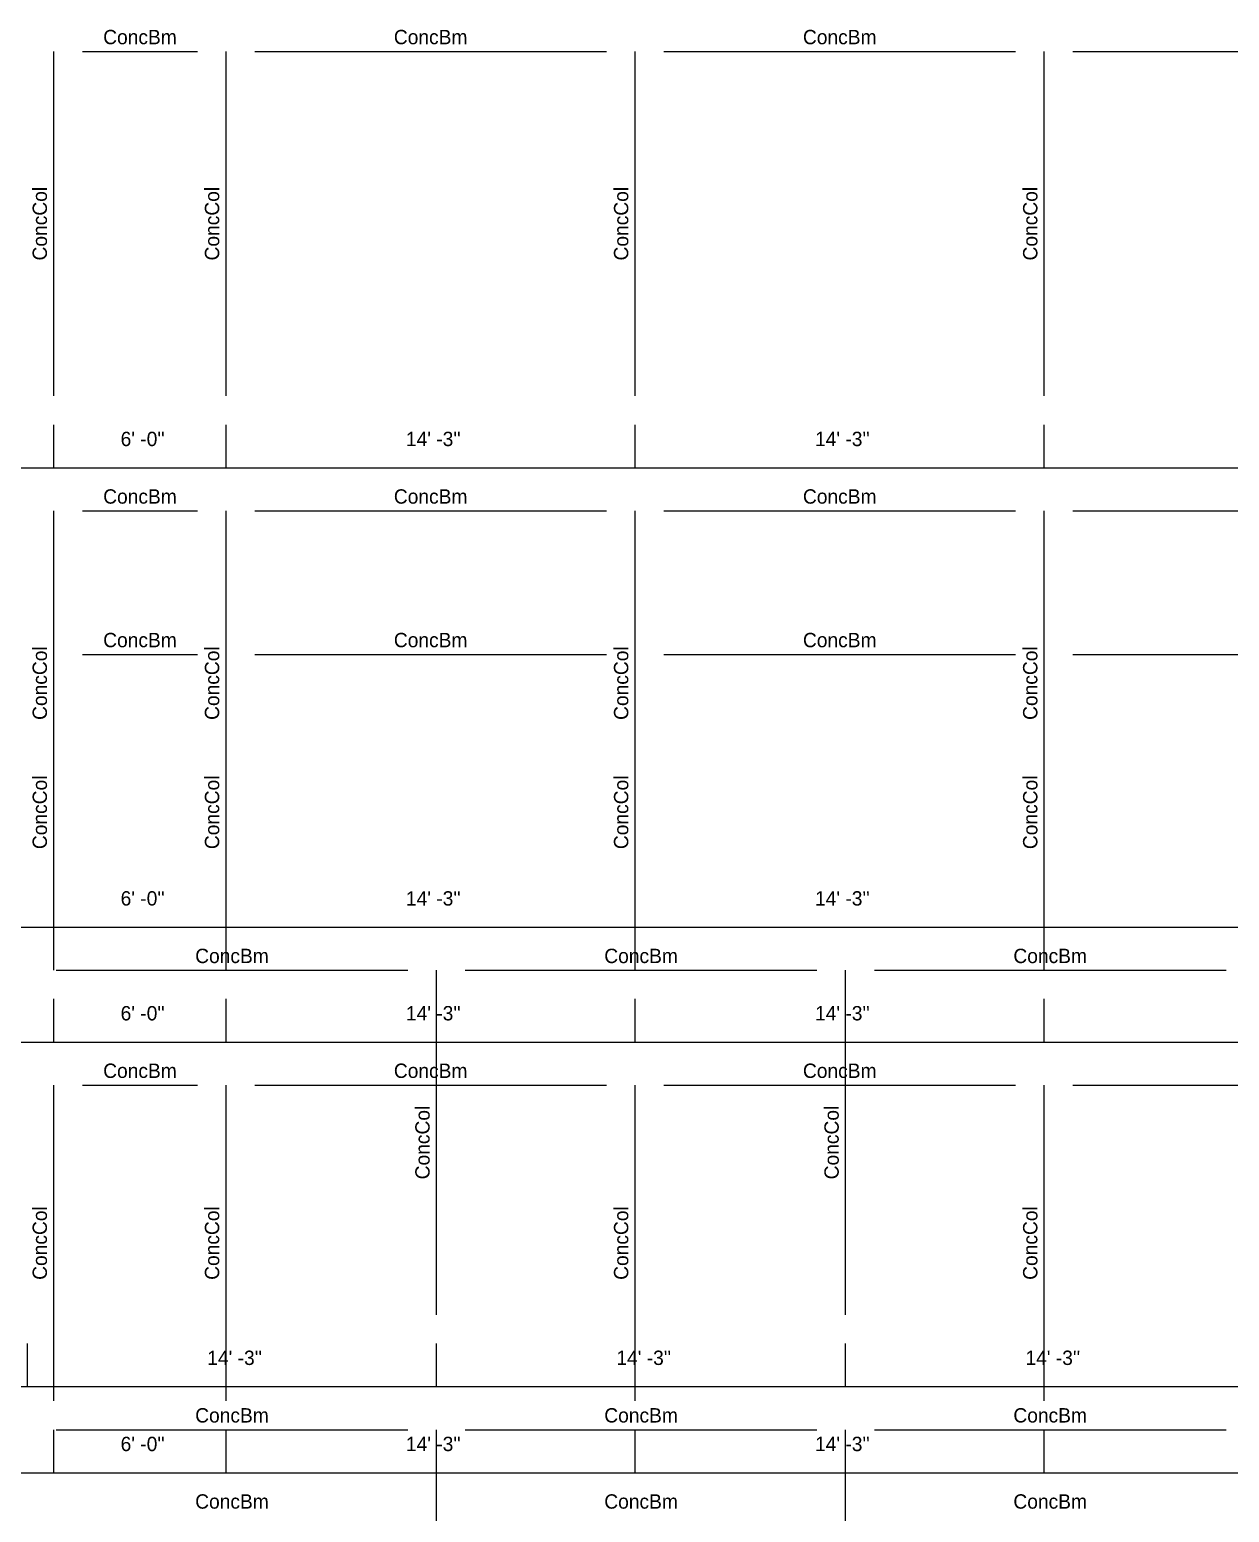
# Model space of a CAD drawing. Extents: x -38 to 2998, y -195 to 11529.
# Drawn here: x 1088 to 1589, y 3421 to 4041 of the extents above; entities that cross this region are included whole.
import ezdxf
from ezdxf.enums import TextEntityAlignment as Align

# ---------------------------------------------------------------- set-up
doc = ezdxf.new("R2010")
doc.units = 0
doc.header["$MEASUREMENT"] = 0
doc.layers.get('0').update_dxf_attribs({"linetype": 'CONTINUOUS'})
for name, color, linetype in [('CENTERLINES', 7, 'CONTINUOUS'), ('DIMENSIONS', 4, 'CONTINUOUS'), ('TEXT', 5, 'CONTINUOUS')]:
    doc.layers.add(name, color=color, linetype=linetype)
doc.dimstyles.get("Standard").update_dxf_attribs({"dimtxt": 0.18, "dimasz": 0.18, "dimexe": 0.18, "dimexo": 0.0625, "dimgap": 0.09, "dimtad": 0, "dimtih": 1, "dimtoh": 1, "dimdec": 4, "dimzin": 0, "dimtxsty": 'STANDARD', "dimcen": 0.09, "dimazin": 3, "dimtfac": 1, "dimtdec": 4, "dimtofl": 0, "dimtmove": 0, "dimatfit": 3, "dimtolj": 1, "dimtzin": 0})

# ---------------------------------------------------------------- blocks, each defined once
blk = doc.blocks.new('*D3588')
at = {"color": 1, "linetype": 'BYBLOCK'}
for points in [[(920.73, 3478.77), (919.67, 3477.71), (912.25, 3470.29), (911.19, 3469.23)], [(1091.73, 3478.77), (1090.67, 3477.71), (1083.25, 3470.29), (1082.19, 3469.23)]]:
    blk.add_solid(points, dxfattribs=at)
at = {"layer": 'DIMENSIONS', "color": 9, "linetype": 'BYBLOCK'}
for p, q in [((915.96, 3474), (915.96, 3492)), ((1086.96, 3474), (1086.96, 3492))]:
    blk.add_line(p, q, dxfattribs=at)
at = {"layer": 'DIMENSIONS', "color": 0, "linetype": 'BYBLOCK'}
blk.add_line((915.96, 3474), (1086.96, 3474), dxfattribs=at)
at = {"layer": 'DIMENSIONS', "color": 0, "linetype": 'BYBLOCK', "insert": (1001.46, 3486), "char_height": 6, "attachment_point": 5}
blk.add_mtext("\\A1; 14' -3''", dxfattribs=at)
blk = doc.blocks.new('*D3589')
at = {"color": 1, "linetype": 'BYBLOCK'}
for points in [[(1091.73, 3478.77), (1090.67, 3477.71), (1083.25, 3470.29), (1082.19, 3469.23)], [(1262.73, 3478.77), (1261.67, 3477.71), (1254.25, 3470.29), (1253.19, 3469.23)]]:
    blk.add_solid(points, dxfattribs=at)
at = {"layer": 'DIMENSIONS', "color": 9, "linetype": 'BYBLOCK'}
for p, q in [((1086.96, 3474), (1086.96, 3492)), ((1257.96, 3474), (1257.96, 3492))]:
    blk.add_line(p, q, dxfattribs=at)
at = {"layer": 'DIMENSIONS', "color": 0, "linetype": 'BYBLOCK'}
blk.add_line((1086.96, 3474), (1257.96, 3474), dxfattribs=at)
at = {"layer": 'DIMENSIONS', "color": 0, "linetype": 'BYBLOCK', "insert": (1172.46, 3486), "char_height": 6, "attachment_point": 5}
blk.add_mtext("\\A1; 14' -3''", dxfattribs=at)
blk = doc.blocks.new('*D3590')
at = {"color": 1, "linetype": 'BYBLOCK'}
for points in [[(1262.73, 3478.77), (1261.67, 3477.71), (1254.25, 3470.29), (1253.19, 3469.23)], [(1433.73, 3478.77), (1432.67, 3477.71), (1425.25, 3470.29), (1424.19, 3469.23)]]:
    blk.add_solid(points, dxfattribs=at)
at = {"layer": 'DIMENSIONS', "color": 9, "linetype": 'BYBLOCK'}
for p, q in [((1257.96, 3474), (1257.96, 3492)), ((1428.96, 3474), (1428.96, 3492))]:
    blk.add_line(p, q, dxfattribs=at)
at = {"layer": 'DIMENSIONS', "color": 0, "linetype": 'BYBLOCK'}
blk.add_line((1257.96, 3474), (1428.96, 3474), dxfattribs=at)
at = {"layer": 'DIMENSIONS', "color": 0, "linetype": 'BYBLOCK', "insert": (1343.46, 3486), "char_height": 6, "attachment_point": 5}
blk.add_mtext("\\A1; 14' -3''", dxfattribs=at)
blk = doc.blocks.new('*D3591')
at = {"color": 1, "linetype": 'BYBLOCK'}
for points in [[(1433.73, 3478.77), (1432.67, 3477.71), (1425.25, 3470.29), (1424.19, 3469.23)], [(1604.73, 3478.77), (1603.67, 3477.71), (1596.25, 3470.29), (1595.19, 3469.23)]]:
    blk.add_solid(points, dxfattribs=at)
at = {"layer": 'DIMENSIONS', "color": 9, "linetype": 'BYBLOCK'}
for p, q in [((1428.96, 3474), (1428.96, 3492)), ((1599.96, 3474), (1599.96, 3492))]:
    blk.add_line(p, q, dxfattribs=at)
at = {"layer": 'DIMENSIONS', "color": 0, "linetype": 'BYBLOCK'}
blk.add_line((1428.96, 3474), (1599.96, 3474), dxfattribs=at)
at = {"layer": 'DIMENSIONS', "color": 0, "linetype": 'BYBLOCK', "insert": (1514.46, 3486), "char_height": 6, "attachment_point": 5}
blk.add_mtext("\\A1; 14' -3''", dxfattribs=at)
blk = doc.blocks.new('*D3609')
at = {"color": 1, "linetype": 'BYBLOCK'}
for points in [[(991.77, 3670.77), (990.71, 3669.71), (983.29, 3662.29), (982.23, 3661.23)], [(1102.77, 3670.77), (1101.71, 3669.71), (1094.29, 3662.29), (1093.23, 3661.23)]]:
    blk.add_solid(points, dxfattribs=at)
at = {"layer": 'DIMENSIONS', "color": 9, "linetype": 'BYBLOCK'}
for p, q in [((987, 3666), (987, 3684)), ((1098, 3666), (1098, 3684))]:
    blk.add_line(p, q, dxfattribs=at)
at = {"layer": 'DIMENSIONS', "color": 0, "linetype": 'BYBLOCK'}
blk.add_line((987, 3666), (1098, 3666), dxfattribs=at)
at = {"layer": 'DIMENSIONS', "color": 0, "linetype": 'BYBLOCK', "insert": (1042.5, 3678), "char_height": 6, "attachment_point": 5}
blk.add_mtext("\\A1; 9' -3''", dxfattribs=at)
blk = doc.blocks.new('*D3610')
at = {"color": 1, "linetype": 'BYBLOCK'}
for points in [[(1102.77, 3670.77), (1101.71, 3669.71), (1094.29, 3662.29), (1093.23, 3661.23)], [(1174.77, 3670.77), (1173.71, 3669.71), (1166.29, 3662.29), (1165.23, 3661.23)]]:
    blk.add_solid(points, dxfattribs=at)
at = {"layer": 'DIMENSIONS', "color": 9, "linetype": 'BYBLOCK'}
for p, q in [((1098, 3666), (1098, 3684)), ((1170, 3666), (1170, 3684))]:
    blk.add_line(p, q, dxfattribs=at)
at = {"layer": 'DIMENSIONS', "color": 0, "linetype": 'BYBLOCK'}
blk.add_line((1098, 3666), (1170, 3666), dxfattribs=at)
at = {"layer": 'DIMENSIONS', "color": 0, "linetype": 'BYBLOCK', "insert": (1134, 3678), "char_height": 6, "attachment_point": 5}
blk.add_mtext("\\A1; 6' -0''", dxfattribs=at)
blk = doc.blocks.new('*D3611')
at = {"color": 1, "linetype": 'BYBLOCK'}
for points in [[(1174.77, 3670.77), (1173.71, 3669.71), (1166.29, 3662.29), (1165.23, 3661.23)], [(1345.77, 3670.77), (1344.71, 3669.71), (1337.29, 3662.29), (1336.23, 3661.23)]]:
    blk.add_solid(points, dxfattribs=at)
at = {"layer": 'DIMENSIONS', "color": 9, "linetype": 'BYBLOCK'}
for p, q in [((1170, 3666), (1170, 3684)), ((1341, 3666), (1341, 3684))]:
    blk.add_line(p, q, dxfattribs=at)
at = {"layer": 'DIMENSIONS', "color": 0, "linetype": 'BYBLOCK'}
blk.add_line((1170, 3666), (1341, 3666), dxfattribs=at)
at = {"layer": 'DIMENSIONS', "color": 0, "linetype": 'BYBLOCK', "insert": (1255.5, 3678), "char_height": 6, "attachment_point": 5}
blk.add_mtext("\\A1; 14' -3''", dxfattribs=at)
blk = doc.blocks.new('*D3612')
at = {"color": 1, "linetype": 'BYBLOCK'}
for points in [[(1345.77, 3670.77), (1344.71, 3669.71), (1337.29, 3662.29), (1336.23, 3661.23)], [(1516.77, 3670.77), (1515.71, 3669.71), (1508.29, 3662.29), (1507.23, 3661.23)]]:
    blk.add_solid(points, dxfattribs=at)
at = {"layer": 'DIMENSIONS', "color": 9, "linetype": 'BYBLOCK'}
for p, q in [((1341, 3666), (1341, 3684)), ((1512, 3666), (1512, 3684))]:
    blk.add_line(p, q, dxfattribs=at)
at = {"layer": 'DIMENSIONS', "color": 0, "linetype": 'BYBLOCK'}
blk.add_line((1341, 3666), (1512, 3666), dxfattribs=at)
at = {"layer": 'DIMENSIONS', "color": 0, "linetype": 'BYBLOCK', "insert": (1426.5, 3678), "char_height": 6, "attachment_point": 5}
blk.add_mtext("\\A1; 14' -3''", dxfattribs=at)
blk = doc.blocks.new('*D3613')
at = {"color": 1, "linetype": 'BYBLOCK'}
for points in [[(1516.77, 3670.77), (1515.71, 3669.71), (1508.29, 3662.29), (1507.23, 3661.23)], [(1738.77, 3670.77), (1737.71, 3669.71), (1730.29, 3662.29), (1729.23, 3661.23)]]:
    blk.add_solid(points, dxfattribs=at)
at = {"layer": 'DIMENSIONS', "color": 9, "linetype": 'BYBLOCK'}
for p, q in [((1512, 3666), (1512, 3684)), ((1734, 3666), (1734, 3684))]:
    blk.add_line(p, q, dxfattribs=at)
at = {"layer": 'DIMENSIONS', "color": 0, "linetype": 'BYBLOCK'}
blk.add_line((1512, 3666), (1734, 3666), dxfattribs=at)
at = {"layer": 'DIMENSIONS', "color": 0, "linetype": 'BYBLOCK', "insert": (1623, 3678), "char_height": 6, "attachment_point": 5}
blk.add_mtext("\\A1; 18' -6''", dxfattribs=at)
blk = doc.blocks.new('*D3625')
at = {"color": 1, "linetype": 'BYBLOCK'}
for points in [[(991.77, 3862.77), (990.71, 3861.71), (983.29, 3854.29), (982.23, 3853.23)], [(1102.77, 3862.77), (1101.71, 3861.71), (1094.29, 3854.29), (1093.23, 3853.23)]]:
    blk.add_solid(points, dxfattribs=at)
at = {"layer": 'DIMENSIONS', "color": 9, "linetype": 'BYBLOCK'}
for p, q in [((987, 3858), (987, 3876)), ((1098, 3858), (1098, 3876))]:
    blk.add_line(p, q, dxfattribs=at)
at = {"layer": 'DIMENSIONS', "color": 0, "linetype": 'BYBLOCK'}
blk.add_line((987, 3858), (1098, 3858), dxfattribs=at)
at = {"layer": 'DIMENSIONS', "color": 0, "linetype": 'BYBLOCK', "insert": (1042.5, 3870), "char_height": 6, "attachment_point": 5}
blk.add_mtext("\\A1; 9' -3''", dxfattribs=at)
blk = doc.blocks.new('*D3626')
at = {"color": 1, "linetype": 'BYBLOCK'}
for points in [[(1102.77, 3862.77), (1101.71, 3861.71), (1094.29, 3854.29), (1093.23, 3853.23)], [(1174.77, 3862.77), (1173.71, 3861.71), (1166.29, 3854.29), (1165.23, 3853.23)]]:
    blk.add_solid(points, dxfattribs=at)
at = {"layer": 'DIMENSIONS', "color": 9, "linetype": 'BYBLOCK'}
for p, q in [((1098, 3858), (1098, 3876)), ((1170, 3858), (1170, 3876))]:
    blk.add_line(p, q, dxfattribs=at)
at = {"layer": 'DIMENSIONS', "color": 0, "linetype": 'BYBLOCK'}
blk.add_line((1098, 3858), (1170, 3858), dxfattribs=at)
at = {"layer": 'DIMENSIONS', "color": 0, "linetype": 'BYBLOCK', "insert": (1134, 3870), "char_height": 6, "attachment_point": 5}
blk.add_mtext("\\A1; 6' -0''", dxfattribs=at)
blk = doc.blocks.new('*D3627')
at = {"color": 1, "linetype": 'BYBLOCK'}
for points in [[(1174.77, 3862.77), (1173.71, 3861.71), (1166.29, 3854.29), (1165.23, 3853.23)], [(1345.77, 3862.77), (1344.71, 3861.71), (1337.29, 3854.29), (1336.23, 3853.23)]]:
    blk.add_solid(points, dxfattribs=at)
at = {"layer": 'DIMENSIONS', "color": 9, "linetype": 'BYBLOCK'}
for p, q in [((1170, 3858), (1170, 3876)), ((1341, 3858), (1341, 3876))]:
    blk.add_line(p, q, dxfattribs=at)
at = {"layer": 'DIMENSIONS', "color": 0, "linetype": 'BYBLOCK'}
blk.add_line((1170, 3858), (1341, 3858), dxfattribs=at)
at = {"layer": 'DIMENSIONS', "color": 0, "linetype": 'BYBLOCK', "insert": (1255.5, 3870), "char_height": 6, "attachment_point": 5}
blk.add_mtext("\\A1; 14' -3''", dxfattribs=at)
blk = doc.blocks.new('*D3628')
at = {"color": 1, "linetype": 'BYBLOCK'}
for points in [[(1345.77, 3862.77), (1344.71, 3861.71), (1337.29, 3854.29), (1336.23, 3853.23)], [(1516.77, 3862.77), (1515.71, 3861.71), (1508.29, 3854.29), (1507.23, 3853.23)]]:
    blk.add_solid(points, dxfattribs=at)
at = {"layer": 'DIMENSIONS', "color": 9, "linetype": 'BYBLOCK'}
for p, q in [((1341, 3858), (1341, 3876)), ((1512, 3858), (1512, 3876))]:
    blk.add_line(p, q, dxfattribs=at)
at = {"layer": 'DIMENSIONS', "color": 0, "linetype": 'BYBLOCK'}
blk.add_line((1341, 3858), (1512, 3858), dxfattribs=at)
at = {"layer": 'DIMENSIONS', "color": 0, "linetype": 'BYBLOCK', "insert": (1426.5, 3870), "char_height": 6, "attachment_point": 5}
blk.add_mtext("\\A1; 14' -3''", dxfattribs=at)
blk = doc.blocks.new('*D3629')
at = {"color": 1, "linetype": 'BYBLOCK'}
for points in [[(1516.77, 3862.77), (1515.71, 3861.71), (1508.29, 3854.29), (1507.23, 3853.23)], [(1738.77, 3862.77), (1737.71, 3861.71), (1730.29, 3854.29), (1729.23, 3853.23)]]:
    blk.add_solid(points, dxfattribs=at)
at = {"layer": 'DIMENSIONS', "color": 9, "linetype": 'BYBLOCK'}
for p, q in [((1512, 3858), (1512, 3876)), ((1734, 3858), (1734, 3876))]:
    blk.add_line(p, q, dxfattribs=at)
at = {"layer": 'DIMENSIONS', "color": 0, "linetype": 'BYBLOCK'}
blk.add_line((1512, 3858), (1734, 3858), dxfattribs=at)
at = {"layer": 'DIMENSIONS', "color": 0, "linetype": 'BYBLOCK', "insert": (1623, 3870), "char_height": 6, "attachment_point": 5}
blk.add_mtext("\\A1; 18' -6''", dxfattribs=at)
blk = doc.blocks.new('*D4079')
at = {"color": 1, "linetype": 'BYBLOCK'}
for points in [[(991.77, 3442.77), (990.71, 3441.71), (983.29, 3434.29), (982.23, 3433.23)], [(1102.77, 3442.77), (1101.71, 3441.71), (1094.29, 3434.29), (1093.23, 3433.23)]]:
    blk.add_solid(points, dxfattribs=at)
at = {"layer": 'DIMENSIONS', "color": 9, "linetype": 'BYBLOCK'}
for p, q in [((987, 3438), (987, 3456)), ((1098, 3438), (1098, 3456))]:
    blk.add_line(p, q, dxfattribs=at)
at = {"layer": 'DIMENSIONS', "color": 0, "linetype": 'BYBLOCK'}
blk.add_line((987, 3438), (1098, 3438), dxfattribs=at)
at = {"layer": 'DIMENSIONS', "color": 0, "linetype": 'BYBLOCK', "insert": (1042.5, 3450), "char_height": 6, "attachment_point": 5}
blk.add_mtext("\\A1; 9' -3''", dxfattribs=at)
blk = doc.blocks.new('*D4080')
at = {"color": 1, "linetype": 'BYBLOCK'}
for points in [[(1102.77, 3442.77), (1101.71, 3441.71), (1094.29, 3434.29), (1093.23, 3433.23)], [(1174.77, 3442.77), (1173.71, 3441.71), (1166.29, 3434.29), (1165.23, 3433.23)]]:
    blk.add_solid(points, dxfattribs=at)
at = {"layer": 'DIMENSIONS', "color": 9, "linetype": 'BYBLOCK'}
for p, q in [((1098, 3438), (1098, 3456)), ((1170, 3438), (1170, 3456))]:
    blk.add_line(p, q, dxfattribs=at)
at = {"layer": 'DIMENSIONS', "color": 0, "linetype": 'BYBLOCK'}
blk.add_line((1098, 3438), (1170, 3438), dxfattribs=at)
at = {"layer": 'DIMENSIONS', "color": 0, "linetype": 'BYBLOCK', "insert": (1134, 3450), "char_height": 6, "attachment_point": 5}
blk.add_mtext("\\A1; 6' -0''", dxfattribs=at)
blk = doc.blocks.new('*D4081')
at = {"color": 1, "linetype": 'BYBLOCK'}
for points in [[(1174.77, 3442.77), (1173.71, 3441.71), (1166.29, 3434.29), (1165.23, 3433.23)], [(1345.77, 3442.77), (1344.71, 3441.71), (1337.29, 3434.29), (1336.23, 3433.23)]]:
    blk.add_solid(points, dxfattribs=at)
at = {"layer": 'DIMENSIONS', "color": 9, "linetype": 'BYBLOCK'}
for p, q in [((1170, 3438), (1170, 3456)), ((1341, 3438), (1341, 3456))]:
    blk.add_line(p, q, dxfattribs=at)
at = {"layer": 'DIMENSIONS', "color": 0, "linetype": 'BYBLOCK'}
blk.add_line((1170, 3438), (1341, 3438), dxfattribs=at)
at = {"layer": 'DIMENSIONS', "color": 0, "linetype": 'BYBLOCK', "insert": (1255.5, 3450), "char_height": 6, "attachment_point": 5}
blk.add_mtext("\\A1; 14' -3''", dxfattribs=at)
blk = doc.blocks.new('*D4082')
at = {"color": 1, "linetype": 'BYBLOCK'}
for points in [[(1345.77, 3442.77), (1344.71, 3441.71), (1337.29, 3434.29), (1336.23, 3433.23)], [(1516.77, 3442.77), (1515.71, 3441.71), (1508.29, 3434.29), (1507.23, 3433.23)]]:
    blk.add_solid(points, dxfattribs=at)
at = {"layer": 'DIMENSIONS', "color": 9, "linetype": 'BYBLOCK'}
for p, q in [((1341, 3438), (1341, 3456)), ((1512, 3438), (1512, 3456))]:
    blk.add_line(p, q, dxfattribs=at)
at = {"layer": 'DIMENSIONS', "color": 0, "linetype": 'BYBLOCK'}
blk.add_line((1341, 3438), (1512, 3438), dxfattribs=at)
at = {"layer": 'DIMENSIONS', "color": 0, "linetype": 'BYBLOCK', "insert": (1426.5, 3450), "char_height": 6, "attachment_point": 5}
blk.add_mtext("\\A1; 14' -3''", dxfattribs=at)
blk = doc.blocks.new('*D4083')
at = {"color": 1, "linetype": 'BYBLOCK'}
for points in [[(1516.77, 3442.77), (1515.71, 3441.71), (1508.29, 3434.29), (1507.23, 3433.23)], [(1738.77, 3442.77), (1737.71, 3441.71), (1730.29, 3434.29), (1729.23, 3433.23)]]:
    blk.add_solid(points, dxfattribs=at)
at = {"layer": 'DIMENSIONS', "color": 9, "linetype": 'BYBLOCK'}
for p, q in [((1512, 3438), (1512, 3456)), ((1734, 3438), (1734, 3456))]:
    blk.add_line(p, q, dxfattribs=at)
at = {"layer": 'DIMENSIONS', "color": 0, "linetype": 'BYBLOCK'}
blk.add_line((1512, 3438), (1734, 3438), dxfattribs=at)
at = {"layer": 'DIMENSIONS', "color": 0, "linetype": 'BYBLOCK', "insert": (1623, 3450), "char_height": 6, "attachment_point": 5}
blk.add_mtext("\\A1; 18' -6''", dxfattribs=at)
blk = doc.blocks.new('*D4095')
at = {"color": 1, "linetype": 'BYBLOCK'}
for points in [[(991.77, 3622.77), (990.71, 3621.71), (983.29, 3614.29), (982.23, 3613.23)], [(1102.77, 3622.77), (1101.71, 3621.71), (1094.29, 3614.29), (1093.23, 3613.23)]]:
    blk.add_solid(points, dxfattribs=at)
at = {"layer": 'DIMENSIONS', "color": 9, "linetype": 'BYBLOCK'}
for p, q in [((987, 3618), (987, 3636)), ((1098, 3618), (1098, 3636))]:
    blk.add_line(p, q, dxfattribs=at)
at = {"layer": 'DIMENSIONS', "color": 0, "linetype": 'BYBLOCK'}
blk.add_line((987, 3618), (1098, 3618), dxfattribs=at)
at = {"layer": 'DIMENSIONS', "color": 0, "linetype": 'BYBLOCK', "insert": (1042.5, 3630), "char_height": 6, "attachment_point": 5}
blk.add_mtext("\\A1; 9' -3''", dxfattribs=at)
blk = doc.blocks.new('*D4096')
at = {"color": 1, "linetype": 'BYBLOCK'}
for points in [[(1102.77, 3622.77), (1101.71, 3621.71), (1094.29, 3614.29), (1093.23, 3613.23)], [(1174.77, 3622.77), (1173.71, 3621.71), (1166.29, 3614.29), (1165.23, 3613.23)]]:
    blk.add_solid(points, dxfattribs=at)
at = {"layer": 'DIMENSIONS', "color": 9, "linetype": 'BYBLOCK'}
for p, q in [((1098, 3618), (1098, 3636)), ((1170, 3618), (1170, 3636))]:
    blk.add_line(p, q, dxfattribs=at)
at = {"layer": 'DIMENSIONS', "color": 0, "linetype": 'BYBLOCK'}
blk.add_line((1098, 3618), (1170, 3618), dxfattribs=at)
at = {"layer": 'DIMENSIONS', "color": 0, "linetype": 'BYBLOCK', "insert": (1134, 3630), "char_height": 6, "attachment_point": 5}
blk.add_mtext("\\A1; 6' -0''", dxfattribs=at)
blk = doc.blocks.new('*D4097')
at = {"color": 1, "linetype": 'BYBLOCK'}
for points in [[(1174.77, 3622.77), (1173.71, 3621.71), (1166.29, 3614.29), (1165.23, 3613.23)], [(1345.77, 3622.77), (1344.71, 3621.71), (1337.29, 3614.29), (1336.23, 3613.23)]]:
    blk.add_solid(points, dxfattribs=at)
at = {"layer": 'DIMENSIONS', "color": 9, "linetype": 'BYBLOCK'}
for p, q in [((1170, 3618), (1170, 3636)), ((1341, 3618), (1341, 3636))]:
    blk.add_line(p, q, dxfattribs=at)
at = {"layer": 'DIMENSIONS', "color": 0, "linetype": 'BYBLOCK'}
blk.add_line((1170, 3618), (1341, 3618), dxfattribs=at)
at = {"layer": 'DIMENSIONS', "color": 0, "linetype": 'BYBLOCK', "insert": (1255.5, 3630), "char_height": 6, "attachment_point": 5}
blk.add_mtext("\\A1; 14' -3''", dxfattribs=at)
blk = doc.blocks.new('*D4098')
at = {"color": 1, "linetype": 'BYBLOCK'}
for points in [[(1345.77, 3622.77), (1344.71, 3621.71), (1337.29, 3614.29), (1336.23, 3613.23)], [(1516.77, 3622.77), (1515.71, 3621.71), (1508.29, 3614.29), (1507.23, 3613.23)]]:
    blk.add_solid(points, dxfattribs=at)
at = {"layer": 'DIMENSIONS', "color": 9, "linetype": 'BYBLOCK'}
for p, q in [((1341, 3618), (1341, 3636)), ((1512, 3618), (1512, 3636))]:
    blk.add_line(p, q, dxfattribs=at)
at = {"layer": 'DIMENSIONS', "color": 0, "linetype": 'BYBLOCK'}
blk.add_line((1341, 3618), (1512, 3618), dxfattribs=at)
at = {"layer": 'DIMENSIONS', "color": 0, "linetype": 'BYBLOCK', "insert": (1426.5, 3630), "char_height": 6, "attachment_point": 5}
blk.add_mtext("\\A1; 14' -3''", dxfattribs=at)
blk = doc.blocks.new('*D4099')
at = {"color": 1, "linetype": 'BYBLOCK'}
for points in [[(1516.77, 3622.77), (1515.71, 3621.71), (1508.29, 3614.29), (1507.23, 3613.23)], [(1738.77, 3622.77), (1737.71, 3621.71), (1730.29, 3614.29), (1729.23, 3613.23)]]:
    blk.add_solid(points, dxfattribs=at)
at = {"layer": 'DIMENSIONS', "color": 9, "linetype": 'BYBLOCK'}
for p, q in [((1512, 3618), (1512, 3636)), ((1734, 3618), (1734, 3636))]:
    blk.add_line(p, q, dxfattribs=at)
at = {"layer": 'DIMENSIONS', "color": 0, "linetype": 'BYBLOCK'}
blk.add_line((1512, 3618), (1734, 3618), dxfattribs=at)
at = {"layer": 'DIMENSIONS', "color": 0, "linetype": 'BYBLOCK', "insert": (1623, 3630), "char_height": 6, "attachment_point": 5}
blk.add_mtext("\\A1; 18' -6''", dxfattribs=at)
blk = doc.blocks.new('*D4549')
at = {"color": 1, "linetype": 'BYBLOCK'}
for points in [[(991.77, 3442.77), (990.71, 3441.71), (983.29, 3434.29), (982.23, 3433.23)], [(1102.77, 3442.77), (1101.71, 3441.71), (1094.29, 3434.29), (1093.23, 3433.23)]]:
    blk.add_solid(points, dxfattribs=at)
at = {"layer": 'DIMENSIONS', "color": 9, "linetype": 'BYBLOCK'}
for p, q in [((987, 3438), (987, 3456)), ((1098, 3438), (1098, 3456))]:
    blk.add_line(p, q, dxfattribs=at)
at = {"layer": 'DIMENSIONS', "color": 0, "linetype": 'BYBLOCK'}
blk.add_line((987, 3438), (1098, 3438), dxfattribs=at)
at = {"layer": 'DIMENSIONS', "color": 0, "linetype": 'BYBLOCK', "insert": (1042.5, 3450), "char_height": 6, "attachment_point": 5}
blk.add_mtext("\\A1; 9' -3''", dxfattribs=at)
blk = doc.blocks.new('*D4550')
at = {"color": 1, "linetype": 'BYBLOCK'}
for points in [[(1102.77, 3442.77), (1101.71, 3441.71), (1094.29, 3434.29), (1093.23, 3433.23)], [(1174.77, 3442.77), (1173.71, 3441.71), (1166.29, 3434.29), (1165.23, 3433.23)]]:
    blk.add_solid(points, dxfattribs=at)
at = {"layer": 'DIMENSIONS', "color": 9, "linetype": 'BYBLOCK'}
for p, q in [((1098, 3438), (1098, 3456)), ((1170, 3438), (1170, 3456))]:
    blk.add_line(p, q, dxfattribs=at)
at = {"layer": 'DIMENSIONS', "color": 0, "linetype": 'BYBLOCK'}
blk.add_line((1098, 3438), (1170, 3438), dxfattribs=at)
at = {"layer": 'DIMENSIONS', "color": 0, "linetype": 'BYBLOCK', "insert": (1134, 3450), "char_height": 6, "attachment_point": 5}
blk.add_mtext("\\A1; 6' -0''", dxfattribs=at)
blk = doc.blocks.new('*D4551')
at = {"color": 1, "linetype": 'BYBLOCK'}
for points in [[(1174.77, 3442.77), (1173.71, 3441.71), (1166.29, 3434.29), (1165.23, 3433.23)], [(1345.77, 3442.77), (1344.71, 3441.71), (1337.29, 3434.29), (1336.23, 3433.23)]]:
    blk.add_solid(points, dxfattribs=at)
at = {"layer": 'DIMENSIONS', "color": 9, "linetype": 'BYBLOCK'}
for p, q in [((1170, 3438), (1170, 3456)), ((1341, 3438), (1341, 3456))]:
    blk.add_line(p, q, dxfattribs=at)
at = {"layer": 'DIMENSIONS', "color": 0, "linetype": 'BYBLOCK'}
blk.add_line((1170, 3438), (1341, 3438), dxfattribs=at)
at = {"layer": 'DIMENSIONS', "color": 0, "linetype": 'BYBLOCK', "insert": (1255.5, 3450), "char_height": 6, "attachment_point": 5}
blk.add_mtext("\\A1; 14' -3''", dxfattribs=at)
blk = doc.blocks.new('*D4552')
at = {"color": 1, "linetype": 'BYBLOCK'}
for points in [[(1345.77, 3442.77), (1344.71, 3441.71), (1337.29, 3434.29), (1336.23, 3433.23)], [(1516.77, 3442.77), (1515.71, 3441.71), (1508.29, 3434.29), (1507.23, 3433.23)]]:
    blk.add_solid(points, dxfattribs=at)
at = {"layer": 'DIMENSIONS', "color": 9, "linetype": 'BYBLOCK'}
for p, q in [((1341, 3438), (1341, 3456)), ((1512, 3438), (1512, 3456))]:
    blk.add_line(p, q, dxfattribs=at)
at = {"layer": 'DIMENSIONS', "color": 0, "linetype": 'BYBLOCK'}
blk.add_line((1341, 3438), (1512, 3438), dxfattribs=at)
at = {"layer": 'DIMENSIONS', "color": 0, "linetype": 'BYBLOCK', "insert": (1426.5, 3450), "char_height": 6, "attachment_point": 5}
blk.add_mtext("\\A1; 14' -3''", dxfattribs=at)
blk = doc.blocks.new('*D4553')
at = {"color": 1, "linetype": 'BYBLOCK'}
for points in [[(1516.77, 3442.77), (1515.71, 3441.71), (1508.29, 3434.29), (1507.23, 3433.23)], [(1738.77, 3442.77), (1737.71, 3441.71), (1730.29, 3434.29), (1729.23, 3433.23)]]:
    blk.add_solid(points, dxfattribs=at)
at = {"layer": 'DIMENSIONS', "color": 9, "linetype": 'BYBLOCK'}
for p, q in [((1512, 3438), (1512, 3456)), ((1734, 3438), (1734, 3456))]:
    blk.add_line(p, q, dxfattribs=at)
at = {"layer": 'DIMENSIONS', "color": 0, "linetype": 'BYBLOCK'}
blk.add_line((1512, 3438), (1734, 3438), dxfattribs=at)
at = {"layer": 'DIMENSIONS', "color": 0, "linetype": 'BYBLOCK', "insert": (1623, 3450), "char_height": 6, "attachment_point": 5}
blk.add_mtext("\\A1; 18' -6''", dxfattribs=at)
blk = doc.blocks.new('*D4565')
at = {"color": 1, "linetype": 'BYBLOCK'}
for points in [[(991.77, 3622.77), (990.71, 3621.71), (983.29, 3614.29), (982.23, 3613.23)], [(1102.77, 3622.77), (1101.71, 3621.71), (1094.29, 3614.29), (1093.23, 3613.23)]]:
    blk.add_solid(points, dxfattribs=at)
at = {"layer": 'DIMENSIONS', "color": 9, "linetype": 'BYBLOCK'}
for p, q in [((987, 3618), (987, 3636)), ((1098, 3618), (1098, 3636))]:
    blk.add_line(p, q, dxfattribs=at)
at = {"layer": 'DIMENSIONS', "color": 0, "linetype": 'BYBLOCK'}
blk.add_line((987, 3618), (1098, 3618), dxfattribs=at)
at = {"layer": 'DIMENSIONS', "color": 0, "linetype": 'BYBLOCK', "insert": (1042.5, 3630), "char_height": 6, "attachment_point": 5}
blk.add_mtext("\\A1; 9' -3''", dxfattribs=at)
blk = doc.blocks.new('*D4566')
at = {"color": 1, "linetype": 'BYBLOCK'}
for points in [[(1102.77, 3622.77), (1101.71, 3621.71), (1094.29, 3614.29), (1093.23, 3613.23)], [(1174.77, 3622.77), (1173.71, 3621.71), (1166.29, 3614.29), (1165.23, 3613.23)]]:
    blk.add_solid(points, dxfattribs=at)
at = {"layer": 'DIMENSIONS', "color": 9, "linetype": 'BYBLOCK'}
for p, q in [((1098, 3618), (1098, 3636)), ((1170, 3618), (1170, 3636))]:
    blk.add_line(p, q, dxfattribs=at)
at = {"layer": 'DIMENSIONS', "color": 0, "linetype": 'BYBLOCK'}
blk.add_line((1098, 3618), (1170, 3618), dxfattribs=at)
at = {"layer": 'DIMENSIONS', "color": 0, "linetype": 'BYBLOCK', "insert": (1134, 3630), "char_height": 6, "attachment_point": 5}
blk.add_mtext("\\A1; 6' -0''", dxfattribs=at)
blk = doc.blocks.new('*D4567')
at = {"color": 1, "linetype": 'BYBLOCK'}
for points in [[(1174.77, 3622.77), (1173.71, 3621.71), (1166.29, 3614.29), (1165.23, 3613.23)], [(1345.77, 3622.77), (1344.71, 3621.71), (1337.29, 3614.29), (1336.23, 3613.23)]]:
    blk.add_solid(points, dxfattribs=at)
at = {"layer": 'DIMENSIONS', "color": 9, "linetype": 'BYBLOCK'}
for p, q in [((1170, 3618), (1170, 3636)), ((1341, 3618), (1341, 3636))]:
    blk.add_line(p, q, dxfattribs=at)
at = {"layer": 'DIMENSIONS', "color": 0, "linetype": 'BYBLOCK'}
blk.add_line((1170, 3618), (1341, 3618), dxfattribs=at)
at = {"layer": 'DIMENSIONS', "color": 0, "linetype": 'BYBLOCK', "insert": (1255.5, 3630), "char_height": 6, "attachment_point": 5}
blk.add_mtext("\\A1; 14' -3''", dxfattribs=at)
blk = doc.blocks.new('*D4568')
at = {"color": 1, "linetype": 'BYBLOCK'}
for points in [[(1345.77, 3622.77), (1344.71, 3621.71), (1337.29, 3614.29), (1336.23, 3613.23)], [(1516.77, 3622.77), (1515.71, 3621.71), (1508.29, 3614.29), (1507.23, 3613.23)]]:
    blk.add_solid(points, dxfattribs=at)
at = {"layer": 'DIMENSIONS', "color": 9, "linetype": 'BYBLOCK'}
for p, q in [((1341, 3618), (1341, 3636)), ((1512, 3618), (1512, 3636))]:
    blk.add_line(p, q, dxfattribs=at)
at = {"layer": 'DIMENSIONS', "color": 0, "linetype": 'BYBLOCK'}
blk.add_line((1341, 3618), (1512, 3618), dxfattribs=at)
at = {"layer": 'DIMENSIONS', "color": 0, "linetype": 'BYBLOCK', "insert": (1426.5, 3630), "char_height": 6, "attachment_point": 5}
blk.add_mtext("\\A1; 14' -3''", dxfattribs=at)
blk = doc.blocks.new('*D4569')
at = {"color": 1, "linetype": 'BYBLOCK'}
for points in [[(1516.77, 3622.77), (1515.71, 3621.71), (1508.29, 3614.29), (1507.23, 3613.23)], [(1738.77, 3622.77), (1737.71, 3621.71), (1730.29, 3614.29), (1729.23, 3613.23)]]:
    blk.add_solid(points, dxfattribs=at)
at = {"layer": 'DIMENSIONS', "color": 9, "linetype": 'BYBLOCK'}
for p, q in [((1512, 3618), (1512, 3636)), ((1734, 3618), (1734, 3636))]:
    blk.add_line(p, q, dxfattribs=at)
at = {"layer": 'DIMENSIONS', "color": 0, "linetype": 'BYBLOCK'}
blk.add_line((1512, 3618), (1734, 3618), dxfattribs=at)
at = {"layer": 'DIMENSIONS', "color": 0, "linetype": 'BYBLOCK', "insert": (1623, 3630), "char_height": 6, "attachment_point": 5}
blk.add_mtext("\\A1; 18' -6''", dxfattribs=at)
blk = doc.blocks.new('*D5019')
at = {"color": 1, "linetype": 'BYBLOCK'}
for points in [[(991.77, 3442.77), (990.71, 3441.71), (983.29, 3434.29), (982.23, 3433.23)], [(1102.77, 3442.77), (1101.71, 3441.71), (1094.29, 3434.29), (1093.23, 3433.23)]]:
    blk.add_solid(points, dxfattribs=at)
at = {"layer": 'DIMENSIONS', "color": 9, "linetype": 'BYBLOCK'}
for p, q in [((987, 3438), (987, 3456)), ((1098, 3438), (1098, 3456))]:
    blk.add_line(p, q, dxfattribs=at)
at = {"layer": 'DIMENSIONS', "color": 0, "linetype": 'BYBLOCK'}
blk.add_line((987, 3438), (1098, 3438), dxfattribs=at)
at = {"layer": 'DIMENSIONS', "color": 0, "linetype": 'BYBLOCK', "insert": (1042.5, 3450), "char_height": 6, "attachment_point": 5}
blk.add_mtext("\\A1; 9' -3''", dxfattribs=at)
blk = doc.blocks.new('*D5020')
at = {"color": 1, "linetype": 'BYBLOCK'}
for points in [[(1102.77, 3442.77), (1101.71, 3441.71), (1094.29, 3434.29), (1093.23, 3433.23)], [(1174.77, 3442.77), (1173.71, 3441.71), (1166.29, 3434.29), (1165.23, 3433.23)]]:
    blk.add_solid(points, dxfattribs=at)
at = {"layer": 'DIMENSIONS', "color": 9, "linetype": 'BYBLOCK'}
for p, q in [((1098, 3438), (1098, 3456)), ((1170, 3438), (1170, 3456))]:
    blk.add_line(p, q, dxfattribs=at)
at = {"layer": 'DIMENSIONS', "color": 0, "linetype": 'BYBLOCK'}
blk.add_line((1098, 3438), (1170, 3438), dxfattribs=at)
at = {"layer": 'DIMENSIONS', "color": 0, "linetype": 'BYBLOCK', "insert": (1134, 3450), "char_height": 6, "attachment_point": 5}
blk.add_mtext("\\A1; 6' -0''", dxfattribs=at)
blk = doc.blocks.new('*D5021')
at = {"color": 1, "linetype": 'BYBLOCK'}
for points in [[(1174.77, 3442.77), (1173.71, 3441.71), (1166.29, 3434.29), (1165.23, 3433.23)], [(1345.77, 3442.77), (1344.71, 3441.71), (1337.29, 3434.29), (1336.23, 3433.23)]]:
    blk.add_solid(points, dxfattribs=at)
at = {"layer": 'DIMENSIONS', "color": 9, "linetype": 'BYBLOCK'}
for p, q in [((1170, 3438), (1170, 3456)), ((1341, 3438), (1341, 3456))]:
    blk.add_line(p, q, dxfattribs=at)
at = {"layer": 'DIMENSIONS', "color": 0, "linetype": 'BYBLOCK'}
blk.add_line((1170, 3438), (1341, 3438), dxfattribs=at)
at = {"layer": 'DIMENSIONS', "color": 0, "linetype": 'BYBLOCK', "insert": (1255.5, 3450), "char_height": 6, "attachment_point": 5}
blk.add_mtext("\\A1; 14' -3''", dxfattribs=at)
blk = doc.blocks.new('*D5022')
at = {"color": 1, "linetype": 'BYBLOCK'}
for points in [[(1345.77, 3442.77), (1344.71, 3441.71), (1337.29, 3434.29), (1336.23, 3433.23)], [(1516.77, 3442.77), (1515.71, 3441.71), (1508.29, 3434.29), (1507.23, 3433.23)]]:
    blk.add_solid(points, dxfattribs=at)
at = {"layer": 'DIMENSIONS', "color": 9, "linetype": 'BYBLOCK'}
for p, q in [((1341, 3438), (1341, 3456)), ((1512, 3438), (1512, 3456))]:
    blk.add_line(p, q, dxfattribs=at)
at = {"layer": 'DIMENSIONS', "color": 0, "linetype": 'BYBLOCK'}
blk.add_line((1341, 3438), (1512, 3438), dxfattribs=at)
at = {"layer": 'DIMENSIONS', "color": 0, "linetype": 'BYBLOCK', "insert": (1426.5, 3450), "char_height": 6, "attachment_point": 5}
blk.add_mtext("\\A1; 14' -3''", dxfattribs=at)
blk = doc.blocks.new('*D5023')
at = {"color": 1, "linetype": 'BYBLOCK'}
for points in [[(1516.77, 3442.77), (1515.71, 3441.71), (1508.29, 3434.29), (1507.23, 3433.23)], [(1738.77, 3442.77), (1737.71, 3441.71), (1730.29, 3434.29), (1729.23, 3433.23)]]:
    blk.add_solid(points, dxfattribs=at)
at = {"layer": 'DIMENSIONS', "color": 9, "linetype": 'BYBLOCK'}
for p, q in [((1512, 3438), (1512, 3456)), ((1734, 3438), (1734, 3456))]:
    blk.add_line(p, q, dxfattribs=at)
at = {"layer": 'DIMENSIONS', "color": 0, "linetype": 'BYBLOCK'}
blk.add_line((1512, 3438), (1734, 3438), dxfattribs=at)
at = {"layer": 'DIMENSIONS', "color": 0, "linetype": 'BYBLOCK', "insert": (1623, 3450), "char_height": 6, "attachment_point": 5}
blk.add_mtext("\\A1; 18' -6''", dxfattribs=at)
blk = doc.blocks.new('*D5035')
at = {"color": 1, "linetype": 'BYBLOCK'}
for points in [[(991.77, 3622.77), (990.71, 3621.71), (983.29, 3614.29), (982.23, 3613.23)], [(1102.77, 3622.77), (1101.71, 3621.71), (1094.29, 3614.29), (1093.23, 3613.23)]]:
    blk.add_solid(points, dxfattribs=at)
at = {"layer": 'DIMENSIONS', "color": 9, "linetype": 'BYBLOCK'}
for p, q in [((987, 3618), (987, 3636)), ((1098, 3618), (1098, 3636))]:
    blk.add_line(p, q, dxfattribs=at)
at = {"layer": 'DIMENSIONS', "color": 0, "linetype": 'BYBLOCK'}
blk.add_line((987, 3618), (1098, 3618), dxfattribs=at)
at = {"layer": 'DIMENSIONS', "color": 0, "linetype": 'BYBLOCK', "insert": (1042.5, 3630), "char_height": 6, "attachment_point": 5}
blk.add_mtext("\\A1; 9' -3''", dxfattribs=at)
blk = doc.blocks.new('*D5036')
at = {"color": 1, "linetype": 'BYBLOCK'}
for points in [[(1102.77, 3622.77), (1101.71, 3621.71), (1094.29, 3614.29), (1093.23, 3613.23)], [(1174.77, 3622.77), (1173.71, 3621.71), (1166.29, 3614.29), (1165.23, 3613.23)]]:
    blk.add_solid(points, dxfattribs=at)
at = {"layer": 'DIMENSIONS', "color": 9, "linetype": 'BYBLOCK'}
for p, q in [((1098, 3618), (1098, 3636)), ((1170, 3618), (1170, 3636))]:
    blk.add_line(p, q, dxfattribs=at)
at = {"layer": 'DIMENSIONS', "color": 0, "linetype": 'BYBLOCK'}
blk.add_line((1098, 3618), (1170, 3618), dxfattribs=at)
at = {"layer": 'DIMENSIONS', "color": 0, "linetype": 'BYBLOCK', "insert": (1134, 3630), "char_height": 6, "attachment_point": 5}
blk.add_mtext("\\A1; 6' -0''", dxfattribs=at)
blk = doc.blocks.new('*D5037')
at = {"color": 1, "linetype": 'BYBLOCK'}
for points in [[(1174.77, 3622.77), (1173.71, 3621.71), (1166.29, 3614.29), (1165.23, 3613.23)], [(1345.77, 3622.77), (1344.71, 3621.71), (1337.29, 3614.29), (1336.23, 3613.23)]]:
    blk.add_solid(points, dxfattribs=at)
at = {"layer": 'DIMENSIONS', "color": 9, "linetype": 'BYBLOCK'}
for p, q in [((1170, 3618), (1170, 3636)), ((1341, 3618), (1341, 3636))]:
    blk.add_line(p, q, dxfattribs=at)
at = {"layer": 'DIMENSIONS', "color": 0, "linetype": 'BYBLOCK'}
blk.add_line((1170, 3618), (1341, 3618), dxfattribs=at)
at = {"layer": 'DIMENSIONS', "color": 0, "linetype": 'BYBLOCK', "insert": (1255.5, 3630), "char_height": 6, "attachment_point": 5}
blk.add_mtext("\\A1; 14' -3''", dxfattribs=at)
blk = doc.blocks.new('*D5038')
at = {"color": 1, "linetype": 'BYBLOCK'}
for points in [[(1345.77, 3622.77), (1344.71, 3621.71), (1337.29, 3614.29), (1336.23, 3613.23)], [(1516.77, 3622.77), (1515.71, 3621.71), (1508.29, 3614.29), (1507.23, 3613.23)]]:
    blk.add_solid(points, dxfattribs=at)
at = {"layer": 'DIMENSIONS', "color": 9, "linetype": 'BYBLOCK'}
for p, q in [((1341, 3618), (1341, 3636)), ((1512, 3618), (1512, 3636))]:
    blk.add_line(p, q, dxfattribs=at)
at = {"layer": 'DIMENSIONS', "color": 0, "linetype": 'BYBLOCK'}
blk.add_line((1341, 3618), (1512, 3618), dxfattribs=at)
at = {"layer": 'DIMENSIONS', "color": 0, "linetype": 'BYBLOCK', "insert": (1426.5, 3630), "char_height": 6, "attachment_point": 5}
blk.add_mtext("\\A1; 14' -3''", dxfattribs=at)
blk = doc.blocks.new('*D5039')
at = {"color": 1, "linetype": 'BYBLOCK'}
for points in [[(1516.77, 3622.77), (1515.71, 3621.71), (1508.29, 3614.29), (1507.23, 3613.23)], [(1738.77, 3622.77), (1737.71, 3621.71), (1730.29, 3614.29), (1729.23, 3613.23)]]:
    blk.add_solid(points, dxfattribs=at)
at = {"layer": 'DIMENSIONS', "color": 9, "linetype": 'BYBLOCK'}
for p, q in [((1512, 3618), (1512, 3636)), ((1734, 3618), (1734, 3636))]:
    blk.add_line(p, q, dxfattribs=at)
at = {"layer": 'DIMENSIONS', "color": 0, "linetype": 'BYBLOCK'}
blk.add_line((1512, 3618), (1734, 3618), dxfattribs=at)
at = {"layer": 'DIMENSIONS', "color": 0, "linetype": 'BYBLOCK', "insert": (1623, 3630), "char_height": 6, "attachment_point": 5}
blk.add_mtext("\\A1; 18' -6''", dxfattribs=at)

msp = doc.modelspace()

# ---------------------------------------------------------------- linework, layer by layer
at = {"layer": 'CENTERLINES', "color": 0, "linetype": 'CONTINUOUS'}
for p, q in [((1098, 3888), (1098, 4032)), ((1110, 4032), (1158, 4032)), ((1170, 3888), (1170, 4032)), ((1182, 4032), (1329, 4032)), ((1341, 3888), (1341, 4032)), ((1353, 4032), (1500, 4032)), ((1512, 3888), (1512, 4032)), ((1524, 4032), (1722, 4032)), ((1098, 3696), (1098, 3840)), ((1110, 3840), (1158, 3840)), ((1170, 3696), (1170, 3840)), ((1182, 3840), (1329, 3840)), ((1341, 3696), (1341, 3840)), ((1353, 3840), (1500, 3840)), ((1512, 3696), (1512, 3840)), ((1524, 3840), (1722, 3840)), ((1098, 3648), (1098, 3780)), ((1098, 3648), (1098, 3780)), ((1098, 3648), (1098, 3780)), ((1110, 3780), (1158, 3780)), ((1110, 3780), (1158, 3780)), ((1110, 3780), (1158, 3780)), ((1170, 3648), (1170, 3780)), ((1170, 3648), (1170, 3780)), ((1170, 3648), (1170, 3780)), ((1182, 3780), (1329, 3780)), ((1182, 3780), (1329, 3780)), ((1182, 3780), (1329, 3780)), ((1341, 3648), (1341, 3780)), ((1341, 3648), (1341, 3780)), ((1341, 3648), (1341, 3780)), ((1353, 3780), (1500, 3780)), ((1353, 3780), (1500, 3780)), ((1353, 3780), (1500, 3780)), ((1512, 3648), (1512, 3780)), ((1512, 3648), (1512, 3780)), ((1512, 3648), (1512, 3780)), ((1524, 3780), (1722, 3780)), ((1524, 3780), (1722, 3780)), ((1524, 3780), (1722, 3780)), ((1098.96, 3648), (1245.96, 3648)), ((1257.96, 3504), (1257.96, 3648)), ((1269.96, 3648), (1416.96, 3648)), ((1428.96, 3504), (1428.96, 3648)), ((1440.96, 3648), (1587.96, 3648)), ((1098, 3468), (1098, 3600)), ((1098, 3468), (1098, 3600)), ((1098, 3468), (1098, 3600)), ((1110, 3600), (1158, 3600)), ((1110, 3600), (1158, 3600)), ((1110, 3600), (1158, 3600)), ((1170, 3468), (1170, 3600)), ((1170, 3468), (1170, 3600)), ((1170, 3468), (1170, 3600)), ((1182, 3600), (1329, 3600)), ((1182, 3600), (1329, 3600)), ((1182, 3600), (1329, 3600)), ((1341, 3468), (1341, 3600)), ((1341, 3468), (1341, 3600)), ((1341, 3468), (1341, 3600)), ((1353, 3600), (1500, 3600)), ((1353, 3600), (1500, 3600)), ((1353, 3600), (1500, 3600)), ((1512, 3468), (1512, 3600)), ((1512, 3468), (1512, 3600)), ((1512, 3468), (1512, 3600)), ((1524, 3600), (1722, 3600)), ((1524, 3600), (1722, 3600)), ((1524, 3600), (1722, 3600)), ((1098.96, 3456), (1245.96, 3456)), ((1257.96, 3312), (1257.96, 3456)), ((1269.96, 3456), (1416.96, 3456)), ((1428.96, 3312), (1428.96, 3456)), ((1440.96, 3456), (1587.96, 3456))]:
    msp.add_line(p, q, dxfattribs=at)

# ---------------------------------------------------------------- texts
at = {"layer": 'TEXT', "color": 0}
for p in [(1134, 4038), (1255.5, 4038), (1426.5, 4038), (1134, 3846), (1255.5, 3846), (1426.5, 3846), (1134, 3786), (1134, 3786), (1134, 3786), (1255.5, 3786), (1255.5, 3786), (1255.5, 3786), (1426.5, 3786), (1426.5, 3786), (1426.5, 3786), (1172.46, 3654), (1343.46, 3654), (1514.46, 3654), (1134, 3606), (1134, 3606), (1134, 3606), (1255.5, 3606), (1255.5, 3606), (1255.5, 3606), (1426.5, 3606), (1426.5, 3606), (1426.5, 3606), (1172.46, 3462), (1343.46, 3462), (1514.46, 3462), (1172.46, 3426), (1172.46, 3426), (1172.46, 3426), (1343.46, 3426), (1343.46, 3426), (1343.46, 3426), (1514.46, 3426), (1514.46, 3426), (1514.46, 3426)]:
    msp.add_text('ConcBm', height=6, dxfattribs=at).set_placement(p, align=Align.MIDDLE)
for p in [(1092, 3960), (1164, 3960), (1335, 3960), (1506, 3960), (1092, 3768), (1164, 3768), (1335, 3768), (1506, 3768), (1092, 3714), (1092, 3714), (1092, 3714), (1164, 3714), (1164, 3714), (1164, 3714), (1335, 3714), (1335, 3714), (1335, 3714), (1506, 3714), (1506, 3714), (1506, 3714), (1251.96, 3576), (1422.96, 3576), (1092, 3534), (1092, 3534), (1092, 3534), (1164, 3534), (1164, 3534), (1164, 3534), (1335, 3534), (1335, 3534), (1335, 3534), (1506, 3534), (1506, 3534), (1506, 3534)]:
    msp.add_text('ConcCol', height=6, rotation=90, dxfattribs=at).set_placement(p, align=Align.MIDDLE)

# ---------------------------------------------------------------- dimensions: what is measured, and where the dimension line sits
at = {"layer": 'DIMENSIONS'}
for base, p1, p2, picture, middle in [((1098, 3858), (987, 3846), (1098, 3846), '*D3625', (1042.5, 3846)), ((1170, 3858), (1098, 3846), (1170, 3846), '*D3626', (1134, 3846)), ((1341, 3858), (1170, 3846), (1341, 3846), '*D3627', (1255.5, 3846)), ((1512, 3858), (1341, 3846), (1512, 3846), '*D3628', (1426.5, 3846)), ((1734, 3858), (1512, 3846), (1734, 3846), '*D3629', (1623, 3846)), ((1098, 3666), (987, 3654), (1098, 3654), '*D3609', (1042.5, 3654)), ((1170, 3666), (1098, 3654), (1170, 3654), '*D3610', (1134, 3654)), ((1341, 3666), (1170, 3654), (1341, 3654), '*D3611', (1255.5, 3654)), ((1512, 3666), (1341, 3654), (1512, 3654), '*D3612', (1426.5, 3654)), ((1734, 3666), (1512, 3654), (1734, 3654), '*D3613', (1623, 3654)), ((1098, 3618), (987, 3606), (1098, 3606), '*D4095', (1042.5, 3606)), ((1098, 3618), (987, 3606), (1098, 3606), '*D4565', (1042.5, 3606)), ((1098, 3618), (987, 3606), (1098, 3606), '*D5035', (1042.5, 3606)), ((1170, 3618), (1098, 3606), (1170, 3606), '*D4096', (1134, 3606)), ((1170, 3618), (1098, 3606), (1170, 3606), '*D4566', (1134, 3606)), ((1170, 3618), (1098, 3606), (1170, 3606), '*D5036', (1134, 3606)), ((1341, 3618), (1170, 3606), (1341, 3606), '*D4097', (1255.5, 3606)), ((1341, 3618), (1170, 3606), (1341, 3606), '*D4567', (1255.5, 3606)), ((1341, 3618), (1170, 3606), (1341, 3606), '*D5037', (1255.5, 3606)), ((1512, 3618), (1341, 3606), (1512, 3606), '*D4098', (1426.5, 3606)), ((1512, 3618), (1341, 3606), (1512, 3606), '*D4568', (1426.5, 3606)), ((1512, 3618), (1341, 3606), (1512, 3606), '*D5038', (1426.5, 3606)), ((1734, 3618), (1512, 3606), (1734, 3606), '*D4099', (1623, 3606)), ((1734, 3618), (1512, 3606), (1734, 3606), '*D4569', (1623, 3606)), ((1734, 3618), (1512, 3606), (1734, 3606), '*D5039', (1623, 3606)), ((1086.96, 3474), (915.96, 3462), (1086.96, 3462), '*D3588', (1001.46, 3462)), ((1257.96, 3474), (1086.96, 3462), (1257.96, 3462), '*D3589', (1172.46, 3462)), ((1428.96, 3474), (1257.96, 3462), (1428.96, 3462), '*D3590', (1343.46, 3462)), ((1599.96, 3474), (1428.96, 3462), (1599.96, 3462), '*D3591', (1514.46, 3462)), ((1098, 3438), (987, 3426), (1098, 3426), '*D4079', (1042.5, 3426)), ((1098, 3438), (987, 3426), (1098, 3426), '*D4549', (1042.5, 3426)), ((1098, 3438), (987, 3426), (1098, 3426), '*D5019', (1042.5, 3426)), ((1170, 3438), (1098, 3426), (1170, 3426), '*D4080', (1134, 3426)), ((1170, 3438), (1098, 3426), (1170, 3426), '*D4550', (1134, 3426)), ((1170, 3438), (1098, 3426), (1170, 3426), '*D5020', (1134, 3426)), ((1341, 3438), (1170, 3426), (1341, 3426), '*D4081', (1255.5, 3426)), ((1341, 3438), (1170, 3426), (1341, 3426), '*D4551', (1255.5, 3426)), ((1341, 3438), (1170, 3426), (1341, 3426), '*D5021', (1255.5, 3426)), ((1512, 3438), (1341, 3426), (1512, 3426), '*D4082', (1426.5, 3426)), ((1512, 3438), (1341, 3426), (1512, 3426), '*D4552', (1426.5, 3426)), ((1512, 3438), (1341, 3426), (1512, 3426), '*D5022', (1426.5, 3426)), ((1734, 3438), (1512, 3426), (1734, 3426), '*D4083', (1623, 3426)), ((1734, 3438), (1512, 3426), (1734, 3426), '*D4553', (1623, 3426)), ((1734, 3438), (1512, 3426), (1734, 3426), '*D5023', (1623, 3426))]:
    dim = msp.add_linear_dim(base=base, p1=p1, p2=p2, dimstyle='STANDARD', dxfattribs=at)
    dim.commit()
    dim.dimension.update_dxf_attribs({"geometry": picture, "text_midpoint": middle})

doc.saveas('drawing.dxf')
